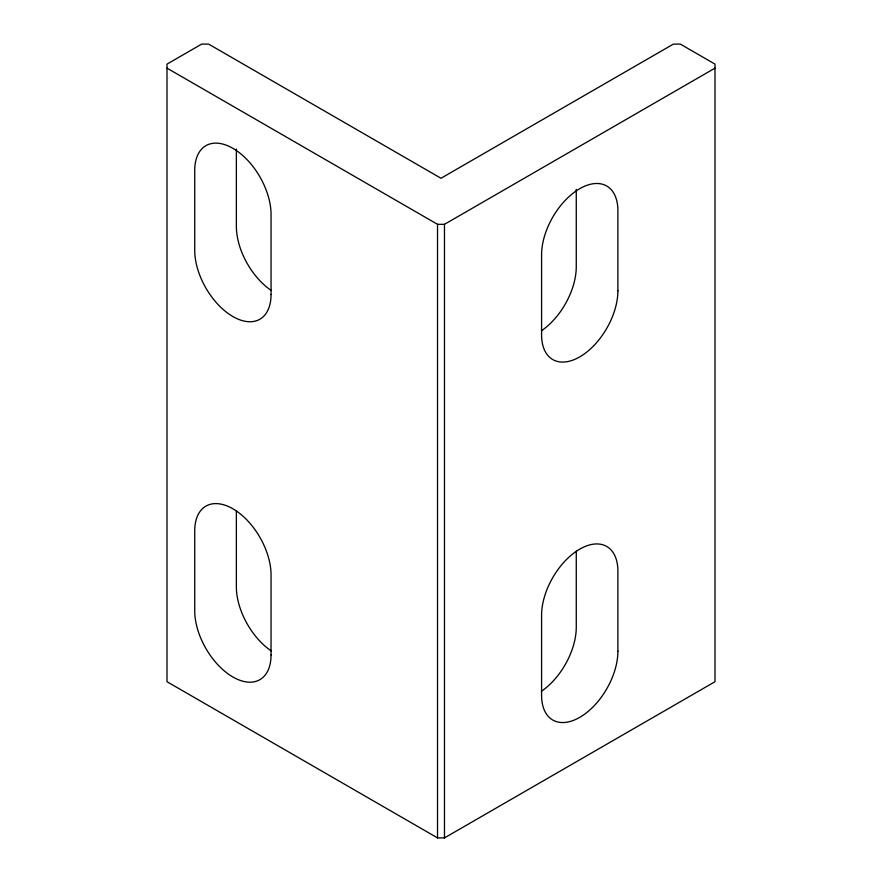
<?xml version="1.0" encoding="UTF-8"?>
<svg xmlns="http://www.w3.org/2000/svg" width="882" height="882" viewBox="0 0 882 882"><rect width="100%" height="100%" fill="white"/><g stroke="black" fill="none" stroke-linecap="round" stroke-linejoin="round"><path stroke-width="1.32" d="M437.527 837.9L166.996 681.709L166.996 64.121L201.68 44.1L208.615 44.1L441 178.263L673.385 44.1L680.32 44.1L715.004 64.121L715.004 681.709L444.473 837.9L437.527 837.9L437.527 224.326L166.996 68.135M444.473 837.9L444.473 224.326L715.004 68.135M437.527 224.326L444.473 224.326M576.266 189.398L576.266 266.783A53.956 31.157 -60 0 1 541.438 330.772M576.266 551.206L576.266 627.234A53.956 31.157 -60 0 1 541.438 691.234M236.365 149.047L236.365 226.431A53.956 31.157 60 0 0 271.193 290.432M236.365 510.865L236.365 586.894A53.956 31.157 60 0 0 271.193 650.883M617.896 290.806L617.896 210.71A53.956 31.157 -60 0 0 579.739 188.682A53.956 31.157 -60 0 0 541.581 254.766L541.581 334.862A53.956 31.157 -60 0 0 579.739 356.89A53.956 31.157 -60 0 0 617.896 290.806M617.896 651.269L617.896 571.161A53.956 31.157 -60 0 0 579.739 549.133A53.956 31.157 -60 0 0 541.581 615.217L541.581 695.325A53.956 31.157 -60 0 0 579.739 717.353A53.956 31.157 -60 0 0 617.896 651.269M271.05 294.522L271.05 214.414A53.956 31.157 60 0 0 232.892 148.33A53.956 31.157 60 0 0 194.735 170.358L194.735 250.466A53.956 31.157 60 0 0 232.892 316.55A53.956 31.157 60 0 0 271.05 294.522M271.05 654.973L271.05 574.877A53.956 31.157 60 0 0 232.892 508.793A53.956 31.157 60 0 0 194.735 530.821L194.735 610.917A53.956 31.157 60 0 0 232.892 677.001A53.956 31.157 60 0 0 271.05 654.973"/></g></svg>
